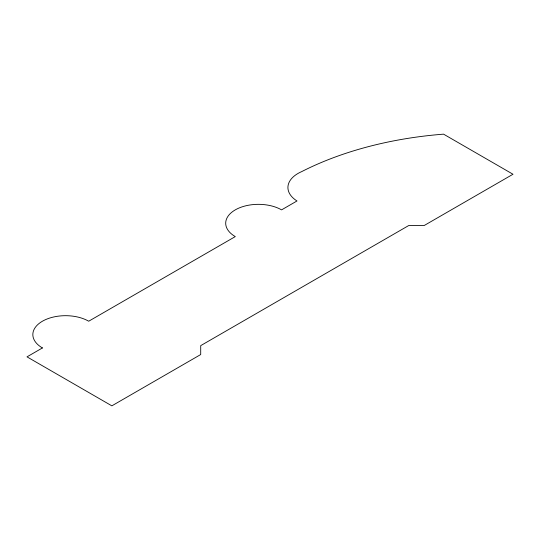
<?xml version="1.0" encoding="UTF-8"?>
<svg xmlns="http://www.w3.org/2000/svg" width="540" height="540" viewBox="0 0 540 540"><rect width="100%" height="100%" fill="white"/><g stroke="black" fill="none" stroke-linecap="round" stroke-linejoin="round"><path stroke-width="0.81" d="M42.431 347.942L27 356.852L111.854 405.844L200.704 354.544L200.704 345.64L408.726 225.538L424.157 225.538L513 174.245L443.57 134.156A268.13 154.805 0 0 0 301.745 171.585A34.425 19.879 0 0 0 297 200.968L281.57 209.871A32.731 18.893 0 0 0 235.285 209.871A32.731 18.893 0 0 0 235.285 236.594L88.715 321.219A32.731 18.893 0 0 0 42.431 321.219A32.731 18.893 0 0 0 42.431 347.942"/></g></svg>
